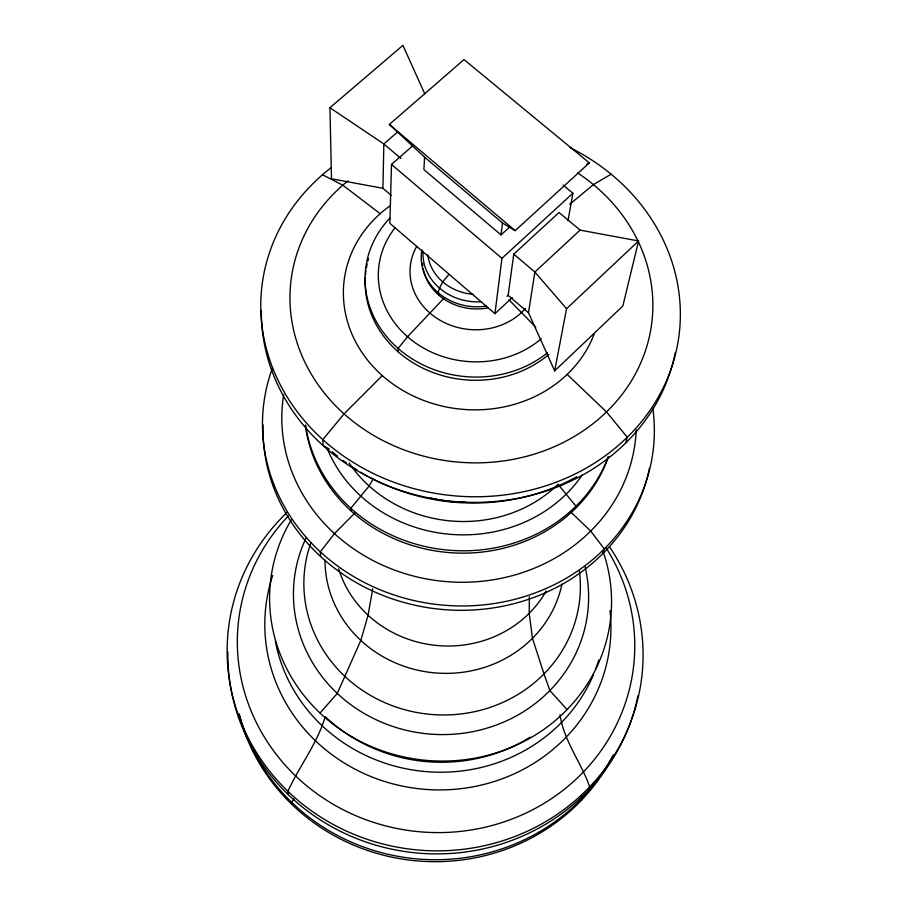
<?xml version="1.0" encoding="UTF-8"?>
<svg xmlns="http://www.w3.org/2000/svg" width="907" height="907" viewBox="0 0 907 907"><rect width="100%" height="100%" fill="white"/><g stroke="black" fill="none" stroke-linecap="round" stroke-linejoin="round"><path stroke-width="1.36" d="M529.382 596.795L529.212 613.336L532.477 638.324L543.996 673.958L549.903 690.567L567.09 709.648M391.155 195.322L382.924 188.282L383.842 143.952L397.629 131.934M412.492 146.027L391.484 164.45L389.885 223.36L494.95 313.675L512.296 297.575M548.848 354.376A108.114 95.564 5.9 0 1 398.048 351.757L398.196 348.447L407.538 336.712L444.09 298.086M424.567 157.149L502.489 222.975L515.176 230.661L589.312 162.897L464.01 59.59L389.352 124.44L424.567 157.149L423.898 169.598L501.027 234.902L510.358 226.387M501.027 234.902L502.489 222.975M494.95 313.675L501.922 258.348L572.907 193.236L563.1 185.085M508.147 295.353L513.759 254.13L559.041 212.521L580.106 230.117L638.585 240.979L622.826 306.022L554.676 370.872L528.486 312.745L508.147 295.353L507.002 296.419M528.486 312.745L534.869 272.032L580.106 230.117M372.72 588.847L368.083 615.173L360.839 640.387L337.302 693.367L320.08 713.004M568.009 220.684L572.907 193.236M554.676 370.872L566.558 308.72L638.585 240.979M305.353 425.224A155.868 141.367 5.9 0 0 350.839 510.732A155.857 141.356 5.9 0 0 575.333 508.589L575.979 506.151A156.276 141.651 5.9 0 0 608.302 456.618M625.637 443.172L627.293 437.253A209.993 186.479 5.9 0 0 611.091 174.167A210.005 186.502 5.9 0 0 570.05 147.614M263.041 424.861A195.084 177.647 5.9 0 0 320.534 556.501A195.073 177.625 5.9 0 0 602.883 553.531L604.289 548.928A196.116 178.373 5.9 0 0 652.847 408.411M581.614 800.065L582.419 797.911L580.797 795.654M588.416 790.19L589.686 786.845C581.081 762.129 563.803 741.076 560.027 714.693M373.242 478.919L369.16 485.971L350.873 508.192L350.884 510.686M294.004 798.965L291.612 802.242L291.85 804.384M448.999 274.333L442.718 281.839L439.498 288.075L438.104 292.632L438.875 295.194A53.082 46.711 5.9 0 0 488.181 307.858M355.125 512.772L334.479 533.577L320.375 551.773L320.59 556.445M331.089 167.727A210.005 186.502 5.9 0 0 322.484 174.779A210.016 186.525 5.9 0 0 322.79 439.623A210.005 186.502 5.9 0 0 627.236 437.208L606.534 411.982L567.181 374.432A128.817 114.112 5.9 0 1 382.289 375.611L344.104 413.819L322.858 439.566L323.073 445.507L329.173 448.92M382.924 188.282L331.486 178.804L329.944 107.729L402.912 45.35L424.827 93.965M569.755 204.279L593.348 184.643L611.035 174.223M586.761 164.031L589.312 162.897M322.427 174.734L342.767 185.141L380.135 213.678M329.944 107.729L383.842 143.952L400.917 158.442M389.352 124.44L515.176 230.661M513.759 254.13L534.869 272.032L566.558 308.72M391.484 164.45L501.922 258.348M570.526 511.752L590.752 531.105L604.289 548.928A196.127 178.396 5.9 0 1 320.318 551.83A196.139 178.418 5.9 0 1 272.304 368.423M508.94 299.763L535.776 327.212M558.054 484.338L575.979 506.151A156.287 141.662 5.9 0 1 350.828 508.237A156.287 141.673 5.9 0 1 305.591 425.315M288.256 794.611L287.87 791.255C299.548 765.916 317.246 743.672 325.239 716.666A162.58 153.306 5.9 0 0 530.13 737.176M613.586 754.771A199.959 190.776 5.9 0 1 413.717 860.573A199.959 190.776 5.9 0 1 239.607 716.247M612.554 756.234A200.662 191.343 5.9 0 1 594.334 784.17M592.577 786.358A200.662 191.343 5.9 0 1 405.236 857.534A200.662 191.343 5.9 0 1 246.67 736.121M245.638 733.525A200.662 191.343 5.9 0 1 239.187 713.82M637.904 695.658A206.966 196.91 5.9 0 1 413.739 852.671A206.966 196.91 5.9 0 1 227.861 651.918M609.515 546.842A208.077 197.817 5.9 0 1 560.639 811.958A208.077 197.817 5.9 0 1 278.766 781.902A208.077 197.817 5.9 0 1 287.054 512.466M605.899 547.488A198.826 188.713 5.9 0 1 555.243 796.063A198.826 188.713 5.9 0 1 289.401 769.703A198.826 188.713 5.9 0 1 288.313 516.004M272.746 575.378A173.18 163.838 5.9 0 0 315.772 741.11A173.18 163.827 5.9 0 0 565.866 737.459A173.169 163.804 5.9 0 0 610.026 610.683M275.343 641.124A166.366 157.07 5.9 0 0 321.826 725.475A166.355 157.047 5.9 0 0 561.864 722.063A166.355 157.036 5.9 0 0 593.609 674.343M598.813 659.945A166.355 157.036 5.9 0 1 595.684 669.151M291.555 519.405A171.106 161.061 5.9 0 0 320.024 713.049A171.094 161.049 5.9 0 0 567.034 709.603A171.094 161.038 5.9 0 0 603.246 551.955M306.022 538.021A147.694 138.93 5.9 0 0 337.257 693.413A147.694 138.918 5.9 0 0 549.857 690.533A147.682 138.907 5.9 0 0 585.072 566.773M310.784 542.976A138.363 129.882 5.9 0 0 345.034 676.543A138.352 129.871 5.9 0 0 543.962 673.924A138.352 129.86 5.9 0 0 579.335 570.446M324.978 560.265A119.667 111.833 5.9 0 0 360.805 640.421A119.667 111.822 5.9 0 0 532.443 638.301A119.656 111.81 5.9 0 0 561.932 584.187M338.64 568.836A112.445 104.668 5.9 0 0 368.049 615.207A112.445 104.668 5.9 0 0 529.178 613.302A112.445 104.656 5.9 0 0 546.241 590.945M649.435 468.295A195.062 177.602 5.9 0 1 602.883 553.531M283.687 394.5A177.455 161.231 5.9 0 0 334.434 533.622A177.443 161.219 5.9 0 0 590.695 531.06A177.432 161.197 5.9 0 0 636.226 429.861M608.563 456.584A155.857 141.345 5.9 0 1 575.333 508.589M327.28 448.682A142.603 129.191 5.9 0 0 360.929 496.22A142.603 129.179 5.9 0 0 565.979 494.338A142.592 129.168 5.9 0 0 582.305 474.86M349.138 462.955A131.549 119.1 5.9 0 0 369.126 486.005A131.549 119.1 5.9 0 0 558.009 484.304M465.847 502.263A123.556 111.606 5.9 0 1 430.428 497.932M576.727 476.731A198.916 177.239 5.9 0 1 369.398 477.195M366.904 475.846A198.916 177.239 5.9 0 1 360.748 472.298M357.109 470.075A198.916 177.239 5.9 0 1 352.335 466.992M346.508 462.967A198.916 177.239 5.9 0 1 343.095 460.461M337.551 456.153A198.916 177.239 5.9 0 1 332.211 451.709M261.363 310.477A208.757 185.652 5.9 0 0 323.005 445.564A208.746 185.64 5.9 0 0 625.581 443.115A208.735 185.618 5.9 0 0 675.216 352.755M347.993 180.833A181.661 161.083 5.9 0 0 342.812 185.187A181.672 161.106 5.9 0 0 344.048 413.875A181.672 161.083 5.9 0 0 606.477 411.937A181.661 161.072 5.9 0 0 593.393 184.597A181.661 161.083 5.9 0 0 577.691 172.976M389.681 206.104A128.817 114.112 5.9 0 0 380.169 213.712A128.817 114.123 5.9 0 0 382.289 375.611M594.244 333.765A128.805 114.101 5.9 0 1 567.147 374.398M398.048 351.757A108.126 95.575 5.9 0 1 365.306 277.599M365.51 274.821A108.126 95.575 5.9 0 1 365.986 270.649M366.417 267.894A108.126 95.575 5.9 0 1 367.222 263.79M367.879 261.091A108.126 95.575 5.9 0 1 368.605 258.438M547.375 352.834A108.455 95.791 5.9 0 1 399.148 349.32A108.455 95.791 5.9 0 1 389.874 218.145M395.157 227.646A95.734 84.498 5.9 0 0 407.515 336.735A95.734 84.487 5.9 0 0 541.252 338.719M416.653 246.511A64.329 56.733 5.9 0 0 437.877 318.947A64.329 56.733 5.9 0 0 521.48 312.575A64.329 56.733 5.9 0 0 525.436 308.505M438.852 295.206A53.082 46.711 5.9 0 1 423.184 268.721M422.764 265.989A53.082 46.711 5.9 0 1 422.526 263.268M427.787 254.867A49.159 43.162 5.9 0 0 442.707 281.85A49.159 43.162 5.9 0 0 472.921 294.333M480.631 301.793A53.252 46.79 5.9 0 1 422.991 251.965M421.868 249.969A54.715 48.116 5.9 0 0 438.092 292.644A54.715 48.116 5.9 0 0 486.64 306.09"/></g></svg>
